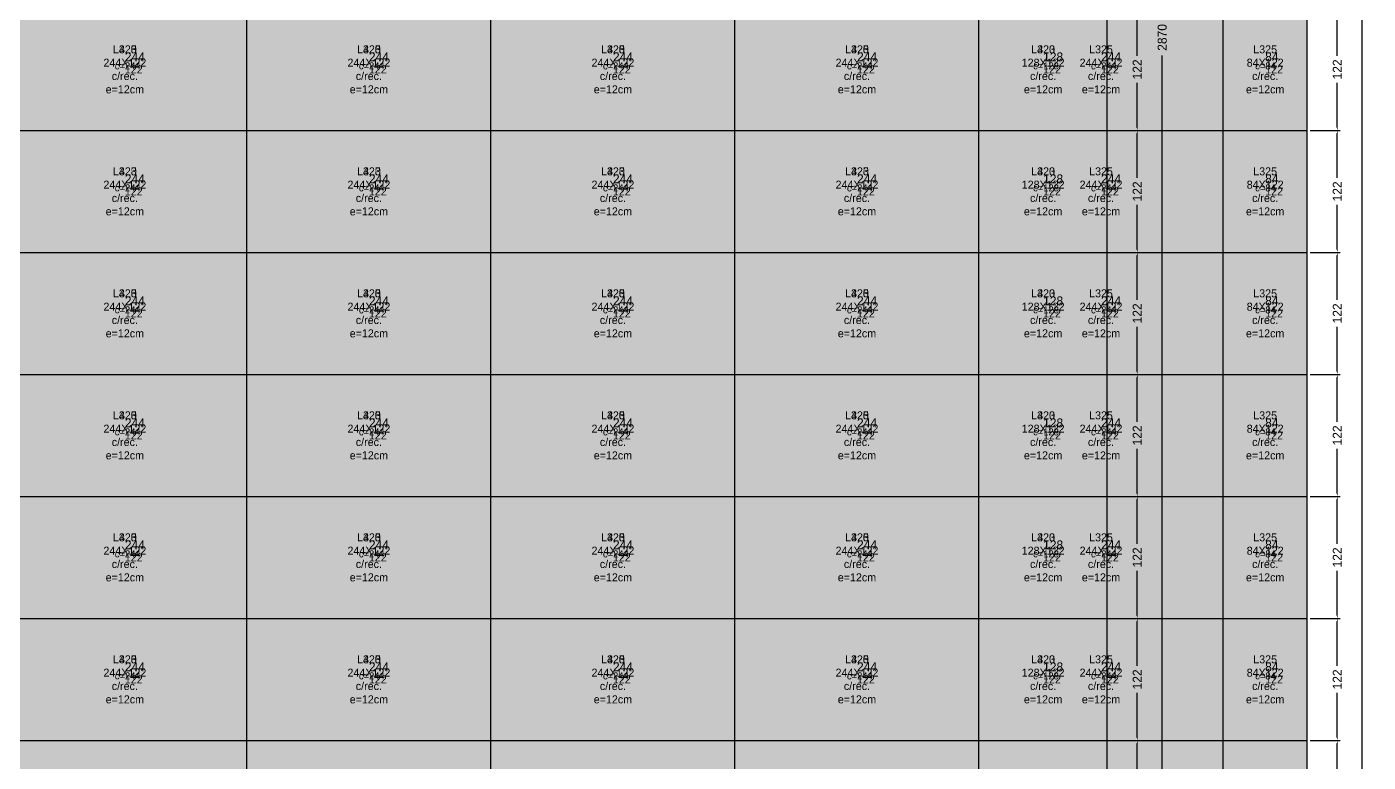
# Model space of a CAD drawing. Extents: x -13000 to 6245, y -61 to 2973.
# Drawn here: x 4904 to 6245, y 710 to 1446 of the extents above; entities that cross this region are included whole.
import ezdxf

# ---------------------------------------------------------------- set-up
doc = ezdxf.new("R2010")
doc.units = 0
for name, color, linetype in [('3', 3, 'Continuous'), ('4', 4, 'Continuous'), ('AUX00', 7, 'Continuous'), ('Hachura', 251, 'Continuous'), ('Painéis', 200, 'Continuous')]:
    doc.layers.add(name, color=color, linetype=linetype)
doc.dimstyles.new('COTA PAINEL-50', dxfattribs={"dimtxt": 9, "dimasz": 3, "dimexe": 3, "dimexo": 3, "dimgap": 3, "dimtad": 1, "dimdec": 1, "dimcen": 2.5, "dimclrd": 4, "dimclre": 4, "dimclrt": 240, "dimazin": 3, "dimtfac": 1, "dimtmove": 0, "dimatfit": 3})

# ---------------------------------------------------------------- blocks, each defined once
blk = doc.blocks.new('_CLOSEDFILLED')
at = {"color": 0, "linetype": 'BYBLOCK'}
blk.add_solid([(-1, 0.16), (0, 0), (-1, -0.16)], dxfattribs=at)
blk = doc.blocks.new('*D550')
at = {"color": 4}
for p, q in [((5987.2, 732), (6017.2, 732)), ((6014.2, 684.5), (6014.2, 729)), ((6014.2, 613), (6014.2, 657.5)), ((5987.2, 610), (6017.2, 610))]:
    blk.add_line(p, q, dxfattribs=at)
at = {"layer": 'Defpoints'}
for p in [(5984.2, 732), (5984.2, 610), (6014.2, 610)]:
    blk.add_point(p, dxfattribs=at)
at = {"layer": 'Painéis', "color": 4, "xscale": 3, "yscale": 3}
for p, rotation in [((6014.2, 732), 90), ((6014.2, 610), 270)]:
    blk.add_blockref('_CLOSEDFILLED', p, dxfattribs=dict(at, rotation=rotation))
at = {"layer": 'Painéis', "color": 240, "insert": (6014.2, 671), "char_height": 9, "attachment_point": 5, "rotation": 90}
blk.add_mtext('122', dxfattribs=at)
blk = doc.blocks.new('*D551')
at = {"color": 4}
for p, q in [((5987.2, 854), (6017.2, 854)), ((6014.2, 806.5), (6014.2, 851)), ((6014.2, 735), (6014.2, 779.5)), ((5987.2, 732), (6017.2, 732))]:
    blk.add_line(p, q, dxfattribs=at)
at = {"layer": 'Defpoints'}
for p in [(5984.2, 854), (5984.2, 732), (6014.2, 732)]:
    blk.add_point(p, dxfattribs=at)
at = {"layer": 'Painéis', "color": 4, "xscale": 3, "yscale": 3}
for p, rotation in [((6014.2, 854), 90), ((6014.2, 732), 270)]:
    blk.add_blockref('_CLOSEDFILLED', p, dxfattribs=dict(at, rotation=rotation))
at = {"layer": 'Painéis', "color": 240, "insert": (6014.2, 793), "char_height": 9, "attachment_point": 5, "rotation": 90}
blk.add_mtext('122', dxfattribs=at)
blk = doc.blocks.new('*D552')
at = {"color": 4}
for p, q in [((5987.2, 976), (6017.2, 976)), ((6014.2, 928.5), (6014.2, 973)), ((6014.2, 857), (6014.2, 901.5)), ((5987.2, 854), (6017.2, 854))]:
    blk.add_line(p, q, dxfattribs=at)
at = {"layer": 'Defpoints'}
for p in [(5984.2, 976), (5984.2, 854), (6014.2, 854)]:
    blk.add_point(p, dxfattribs=at)
at = {"layer": 'Painéis', "color": 4, "xscale": 3, "yscale": 3}
for p, rotation in [((6014.2, 976), 90), ((6014.2, 854), 270)]:
    blk.add_blockref('_CLOSEDFILLED', p, dxfattribs=dict(at, rotation=rotation))
at = {"layer": 'Painéis', "color": 240, "insert": (6014.2, 915), "char_height": 9, "attachment_point": 5, "rotation": 90}
blk.add_mtext('122', dxfattribs=at)
blk = doc.blocks.new('*D553')
at = {"color": 4}
for p, q in [((5987.2, 1098), (6017.2, 1098)), ((6014.2, 1050.5), (6014.2, 1095)), ((6014.2, 979), (6014.2, 1023.5)), ((5987.2, 976), (6017.2, 976))]:
    blk.add_line(p, q, dxfattribs=at)
at = {"layer": 'Defpoints'}
for p in [(5984.2, 1098), (5984.2, 976), (6014.2, 976)]:
    blk.add_point(p, dxfattribs=at)
at = {"layer": 'Painéis', "color": 4, "xscale": 3, "yscale": 3}
for p, rotation in [((6014.2, 1098), 90), ((6014.2, 976), 270)]:
    blk.add_blockref('_CLOSEDFILLED', p, dxfattribs=dict(at, rotation=rotation))
at = {"layer": 'Painéis', "color": 240, "insert": (6014.2, 1037), "char_height": 9, "attachment_point": 5, "rotation": 90}
blk.add_mtext('122', dxfattribs=at)
blk = doc.blocks.new('*D554')
at = {"color": 4}
for p, q in [((5987.2, 1220), (6017.2, 1220)), ((6014.2, 1172.5), (6014.2, 1217)), ((6014.2, 1101), (6014.2, 1145.5)), ((5987.2, 1098), (6017.2, 1098))]:
    blk.add_line(p, q, dxfattribs=at)
at = {"layer": 'Defpoints'}
for p in [(5984.2, 1220), (5984.2, 1098), (6014.2, 1098)]:
    blk.add_point(p, dxfattribs=at)
at = {"layer": 'Painéis', "color": 4, "xscale": 3, "yscale": 3}
for p, rotation in [((6014.2, 1220), 90), ((6014.2, 1098), 270)]:
    blk.add_blockref('_CLOSEDFILLED', p, dxfattribs=dict(at, rotation=rotation))
at = {"layer": 'Painéis', "color": 240, "insert": (6014.2, 1159), "char_height": 9, "attachment_point": 5, "rotation": 90}
blk.add_mtext('122', dxfattribs=at)
blk = doc.blocks.new('*D555')
at = {"color": 4}
for p, q in [((5987.2, 1342), (6017.2, 1342)), ((6014.2, 1294.5), (6014.2, 1339)), ((6014.2, 1223), (6014.2, 1267.5)), ((5987.2, 1220), (6017.2, 1220))]:
    blk.add_line(p, q, dxfattribs=at)
at = {"layer": 'Defpoints'}
for p in [(5984.2, 1342), (5984.2, 1220), (6014.2, 1220)]:
    blk.add_point(p, dxfattribs=at)
at = {"layer": 'Painéis', "color": 4, "xscale": 3, "yscale": 3}
for p, rotation in [((6014.2, 1342), 90), ((6014.2, 1220), 270)]:
    blk.add_blockref('_CLOSEDFILLED', p, dxfattribs=dict(at, rotation=rotation))
at = {"layer": 'Painéis', "color": 240, "insert": (6014.2, 1281), "char_height": 9, "attachment_point": 5, "rotation": 90}
blk.add_mtext('122', dxfattribs=at)
blk = doc.blocks.new('*D556')
at = {"color": 4}
for p, q in [((5987.2, 1464), (6017.2, 1464)), ((6014.2, 1416.5), (6014.2, 1461)), ((6014.2, 1345), (6014.2, 1389.5)), ((5987.2, 1342), (6017.2, 1342))]:
    blk.add_line(p, q, dxfattribs=at)
at = {"layer": 'Defpoints'}
for p in [(5984.2, 1464), (5984.2, 1342), (6014.2, 1342)]:
    blk.add_point(p, dxfattribs=at)
at = {"layer": 'Painéis', "color": 4, "xscale": 3, "yscale": 3}
for p, rotation in [((6014.2, 1464), 90), ((6014.2, 1342), 270)]:
    blk.add_blockref('_CLOSEDFILLED', p, dxfattribs=dict(at, rotation=rotation))
at = {"layer": 'Painéis', "color": 240, "insert": (6014.2, 1403), "char_height": 9, "attachment_point": 5, "rotation": 90}
blk.add_mtext('122', dxfattribs=at)
blk = doc.blocks.new('*D569')
at = {"color": 4}
for p, q in [((5987.2, 2870), (6042.2, 2870)), ((6039.2, 1453), (6039.2, 2867)), ((6039.2, 3), (6039.2, 1417)), ((5987.2, 0), (6042.2, 0))]:
    blk.add_line(p, q, dxfattribs=at)
at = {"layer": 'Defpoints'}
for p in [(5984.2, 2870), (5984.2, 0), (6039.2, 0)]:
    blk.add_point(p, dxfattribs=at)
at = {"layer": 'Painéis', "color": 4, "xscale": 3, "yscale": 3}
for p, rotation in [((6039.2, 2870), 90), ((6039.2, 0), 270)]:
    blk.add_blockref('_CLOSEDFILLED', p, dxfattribs=dict(at, rotation=rotation))
at = {"layer": 'Painéis', "color": 240, "insert": (6039.2, 1435), "char_height": 9, "attachment_point": 5, "rotation": 90}
blk.add_mtext('2870', dxfattribs=at)
blk = doc.blocks.new('*D607')
at = {"color": 4}
for p, q in [((6187.2, 732), (6217.2, 732)), ((6214.2, 684.5), (6214.2, 729)), ((6214.2, 613), (6214.2, 657.5)), ((6187.2, 610), (6217.2, 610))]:
    blk.add_line(p, q, dxfattribs=at)
at = {"layer": 'Defpoints'}
for p in [(6184.2, 732), (6184.2, 610), (6214.2, 610)]:
    blk.add_point(p, dxfattribs=at)
at = {"layer": 'Painéis', "color": 4, "xscale": 3, "yscale": 3}
for p, rotation in [((6214.2, 732), 90), ((6214.2, 610), 270)]:
    blk.add_blockref('_CLOSEDFILLED', p, dxfattribs=dict(at, rotation=rotation))
at = {"layer": 'Painéis', "color": 240, "insert": (6214.2, 671), "char_height": 9, "attachment_point": 5, "rotation": 90}
blk.add_mtext('122', dxfattribs=at)
blk = doc.blocks.new('*D608')
at = {"color": 4}
for p, q in [((6187.2, 854), (6217.2, 854)), ((6214.2, 806.5), (6214.2, 851)), ((6214.2, 735), (6214.2, 779.5)), ((6187.2, 732), (6217.2, 732))]:
    blk.add_line(p, q, dxfattribs=at)
at = {"layer": 'Defpoints'}
for p in [(6184.2, 854), (6184.2, 732), (6214.2, 732)]:
    blk.add_point(p, dxfattribs=at)
at = {"layer": 'Painéis', "color": 4, "xscale": 3, "yscale": 3}
for p, rotation in [((6214.2, 854), 90), ((6214.2, 732), 270)]:
    blk.add_blockref('_CLOSEDFILLED', p, dxfattribs=dict(at, rotation=rotation))
at = {"layer": 'Painéis', "color": 240, "insert": (6214.2, 793), "char_height": 9, "attachment_point": 5, "rotation": 90}
blk.add_mtext('122', dxfattribs=at)
blk = doc.blocks.new('*D609')
at = {"color": 4}
for p, q in [((6187.2, 976), (6217.2, 976)), ((6214.2, 928.5), (6214.2, 973)), ((6214.2, 857), (6214.2, 901.5)), ((6187.2, 854), (6217.2, 854))]:
    blk.add_line(p, q, dxfattribs=at)
at = {"layer": 'Defpoints'}
for p in [(6184.2, 976), (6184.2, 854), (6214.2, 854)]:
    blk.add_point(p, dxfattribs=at)
at = {"layer": 'Painéis', "color": 4, "xscale": 3, "yscale": 3}
for p, rotation in [((6214.2, 976), 90), ((6214.2, 854), 270)]:
    blk.add_blockref('_CLOSEDFILLED', p, dxfattribs=dict(at, rotation=rotation))
at = {"layer": 'Painéis', "color": 240, "insert": (6214.2, 915), "char_height": 9, "attachment_point": 5, "rotation": 90}
blk.add_mtext('122', dxfattribs=at)
blk = doc.blocks.new('*D610')
at = {"color": 4}
for p, q in [((6187.2, 1098), (6217.2, 1098)), ((6214.2, 1050.5), (6214.2, 1095)), ((6214.2, 979), (6214.2, 1023.5)), ((6187.2, 976), (6217.2, 976))]:
    blk.add_line(p, q, dxfattribs=at)
at = {"layer": 'Defpoints'}
for p in [(6184.2, 1098), (6184.2, 976), (6214.2, 976)]:
    blk.add_point(p, dxfattribs=at)
at = {"layer": 'Painéis', "color": 4, "xscale": 3, "yscale": 3}
for p, rotation in [((6214.2, 1098), 90), ((6214.2, 976), 270)]:
    blk.add_blockref('_CLOSEDFILLED', p, dxfattribs=dict(at, rotation=rotation))
at = {"layer": 'Painéis', "color": 240, "insert": (6214.2, 1037), "char_height": 9, "attachment_point": 5, "rotation": 90}
blk.add_mtext('122', dxfattribs=at)
blk = doc.blocks.new('*D611')
at = {"color": 4}
for p, q in [((6187.2, 1220), (6217.2, 1220)), ((6214.2, 1172.5), (6214.2, 1217)), ((6214.2, 1101), (6214.2, 1145.5)), ((6187.2, 1098), (6217.2, 1098))]:
    blk.add_line(p, q, dxfattribs=at)
at = {"layer": 'Defpoints'}
for p in [(6184.2, 1220), (6184.2, 1098), (6214.2, 1098)]:
    blk.add_point(p, dxfattribs=at)
at = {"layer": 'Painéis', "color": 4, "xscale": 3, "yscale": 3}
for p, rotation in [((6214.2, 1220), 90), ((6214.2, 1098), 270)]:
    blk.add_blockref('_CLOSEDFILLED', p, dxfattribs=dict(at, rotation=rotation))
at = {"layer": 'Painéis', "color": 240, "insert": (6214.2, 1159), "char_height": 9, "attachment_point": 5, "rotation": 90}
blk.add_mtext('122', dxfattribs=at)
blk = doc.blocks.new('*D612')
at = {"color": 4}
for p, q in [((6187.2, 1342), (6217.2, 1342)), ((6214.2, 1294.5), (6214.2, 1339)), ((6214.2, 1223), (6214.2, 1267.5)), ((6187.2, 1220), (6217.2, 1220))]:
    blk.add_line(p, q, dxfattribs=at)
at = {"layer": 'Defpoints'}
for p in [(6184.2, 1342), (6184.2, 1220), (6214.2, 1220)]:
    blk.add_point(p, dxfattribs=at)
at = {"layer": 'Painéis', "color": 4, "xscale": 3, "yscale": 3}
for p, rotation in [((6214.2, 1342), 90), ((6214.2, 1220), 270)]:
    blk.add_blockref('_CLOSEDFILLED', p, dxfattribs=dict(at, rotation=rotation))
at = {"layer": 'Painéis', "color": 240, "insert": (6214.2, 1281), "char_height": 9, "attachment_point": 5, "rotation": 90}
blk.add_mtext('122', dxfattribs=at)
blk = doc.blocks.new('*D613')
at = {"color": 4}
for p, q in [((6187.2, 1464), (6217.2, 1464)), ((6214.2, 1416.5), (6214.2, 1461)), ((6214.2, 1345), (6214.2, 1389.5)), ((6187.2, 1342), (6217.2, 1342))]:
    blk.add_line(p, q, dxfattribs=at)
at = {"layer": 'Defpoints'}
for p in [(6184.2, 1464), (6184.2, 1342), (6214.2, 1342)]:
    blk.add_point(p, dxfattribs=at)
at = {"layer": 'Painéis', "color": 4, "xscale": 3, "yscale": 3}
for p, rotation in [((6214.2, 1464), 90), ((6214.2, 1342), 270)]:
    blk.add_blockref('_CLOSEDFILLED', p, dxfattribs=dict(at, rotation=rotation))
at = {"layer": 'Painéis', "color": 240, "insert": (6214.2, 1403), "char_height": 9, "attachment_point": 5, "rotation": 90}
blk.add_mtext('122', dxfattribs=at)
blk = doc.blocks.new('*D627')
at = {"color": 4}
for p, q in [((6187.2, 2970), (6242.2, 2970)), ((6239.2, 1503), (6239.2, 2967)), ((6239.2, 3), (6239.2, 1467)), ((6187.2, 0), (6242.2, 0))]:
    blk.add_line(p, q, dxfattribs=at)
at = {"layer": 'Defpoints'}
for p in [(6184.2, 2970), (6184.2, 0), (6239.2, 0)]:
    blk.add_point(p, dxfattribs=at)
at = {"layer": 'Painéis', "color": 4, "xscale": 3, "yscale": 3}
for p, rotation in [((6239.2, 2970), 90), ((6239.2, 0), 270)]:
    blk.add_blockref('_CLOSEDFILLED', p, dxfattribs=dict(at, rotation=rotation))
at = {"layer": 'Painéis', "color": 240, "insert": (6239.2, 1485), "char_height": 9, "attachment_point": 5, "rotation": 90}
blk.add_mtext('2970', dxfattribs=at)
blk = doc.blocks.new('*D824')
at = {"color": 4}
for p, q in [((5987.2, 732), (6017.2, 732)), ((6014.2, 684.5), (6014.2, 729)), ((6014.2, 613), (6014.2, 657.5)), ((5987.2, 610), (6017.2, 610))]:
    blk.add_line(p, q, dxfattribs=at)
at = {"layer": 'Defpoints'}
for p in [(5984.2, 732), (5984.2, 610), (6014.2, 610)]:
    blk.add_point(p, dxfattribs=at)
at = {"layer": 'Painéis', "color": 4, "xscale": 3, "yscale": 3}
for p, rotation in [((6014.2, 732), 90), ((6014.2, 610), 270)]:
    blk.add_blockref('_CLOSEDFILLED', p, dxfattribs=dict(at, rotation=rotation))
at = {"layer": 'Painéis', "color": 240, "insert": (6014.2, 671), "char_height": 9, "attachment_point": 5, "rotation": 90}
blk.add_mtext('122', dxfattribs=at)
blk = doc.blocks.new('*D825')
at = {"color": 4}
for p, q in [((5987.2, 854), (6017.2, 854)), ((6014.2, 806.5), (6014.2, 851)), ((6014.2, 735), (6014.2, 779.5)), ((5987.2, 732), (6017.2, 732))]:
    blk.add_line(p, q, dxfattribs=at)
at = {"layer": 'Defpoints'}
for p in [(5984.2, 854), (5984.2, 732), (6014.2, 732)]:
    blk.add_point(p, dxfattribs=at)
at = {"layer": 'Painéis', "color": 4, "xscale": 3, "yscale": 3}
for p, rotation in [((6014.2, 854), 90), ((6014.2, 732), 270)]:
    blk.add_blockref('_CLOSEDFILLED', p, dxfattribs=dict(at, rotation=rotation))
at = {"layer": 'Painéis', "color": 240, "insert": (6014.2, 793), "char_height": 9, "attachment_point": 5, "rotation": 90}
blk.add_mtext('122', dxfattribs=at)
blk = doc.blocks.new('*D826')
at = {"color": 4}
for p, q in [((5987.2, 976), (6017.2, 976)), ((6014.2, 928.5), (6014.2, 973)), ((6014.2, 857), (6014.2, 901.5)), ((5987.2, 854), (6017.2, 854))]:
    blk.add_line(p, q, dxfattribs=at)
at = {"layer": 'Defpoints'}
for p in [(5984.2, 976), (5984.2, 854), (6014.2, 854)]:
    blk.add_point(p, dxfattribs=at)
at = {"layer": 'Painéis', "color": 4, "xscale": 3, "yscale": 3}
for p, rotation in [((6014.2, 976), 90), ((6014.2, 854), 270)]:
    blk.add_blockref('_CLOSEDFILLED', p, dxfattribs=dict(at, rotation=rotation))
at = {"layer": 'Painéis', "color": 240, "insert": (6014.2, 915), "char_height": 9, "attachment_point": 5, "rotation": 90}
blk.add_mtext('122', dxfattribs=at)
blk = doc.blocks.new('*D827')
at = {"color": 4}
for p, q in [((5987.2, 1098), (6017.2, 1098)), ((6014.2, 1050.5), (6014.2, 1095)), ((6014.2, 979), (6014.2, 1023.5)), ((5987.2, 976), (6017.2, 976))]:
    blk.add_line(p, q, dxfattribs=at)
at = {"layer": 'Defpoints'}
for p in [(5984.2, 1098), (5984.2, 976), (6014.2, 976)]:
    blk.add_point(p, dxfattribs=at)
at = {"layer": 'Painéis', "color": 4, "xscale": 3, "yscale": 3}
for p, rotation in [((6014.2, 1098), 90), ((6014.2, 976), 270)]:
    blk.add_blockref('_CLOSEDFILLED', p, dxfattribs=dict(at, rotation=rotation))
at = {"layer": 'Painéis', "color": 240, "insert": (6014.2, 1037), "char_height": 9, "attachment_point": 5, "rotation": 90}
blk.add_mtext('122', dxfattribs=at)
blk = doc.blocks.new('*D828')
at = {"color": 4}
for p, q in [((5987.2, 1220), (6017.2, 1220)), ((6014.2, 1172.5), (6014.2, 1217)), ((6014.2, 1101), (6014.2, 1145.5)), ((5987.2, 1098), (6017.2, 1098))]:
    blk.add_line(p, q, dxfattribs=at)
at = {"layer": 'Defpoints'}
for p in [(5984.2, 1220), (5984.2, 1098), (6014.2, 1098)]:
    blk.add_point(p, dxfattribs=at)
at = {"layer": 'Painéis', "color": 4, "xscale": 3, "yscale": 3}
for p, rotation in [((6014.2, 1220), 90), ((6014.2, 1098), 270)]:
    blk.add_blockref('_CLOSEDFILLED', p, dxfattribs=dict(at, rotation=rotation))
at = {"layer": 'Painéis', "color": 240, "insert": (6014.2, 1159), "char_height": 9, "attachment_point": 5, "rotation": 90}
blk.add_mtext('122', dxfattribs=at)
blk = doc.blocks.new('*D829')
at = {"color": 4}
for p, q in [((5987.2, 1342), (6017.2, 1342)), ((6014.2, 1294.5), (6014.2, 1339)), ((6014.2, 1223), (6014.2, 1267.5)), ((5987.2, 1220), (6017.2, 1220))]:
    blk.add_line(p, q, dxfattribs=at)
at = {"layer": 'Defpoints'}
for p in [(5984.2, 1342), (5984.2, 1220), (6014.2, 1220)]:
    blk.add_point(p, dxfattribs=at)
at = {"layer": 'Painéis', "color": 4, "xscale": 3, "yscale": 3}
for p, rotation in [((6014.2, 1342), 90), ((6014.2, 1220), 270)]:
    blk.add_blockref('_CLOSEDFILLED', p, dxfattribs=dict(at, rotation=rotation))
at = {"layer": 'Painéis', "color": 240, "insert": (6014.2, 1281), "char_height": 9, "attachment_point": 5, "rotation": 90}
blk.add_mtext('122', dxfattribs=at)
blk = doc.blocks.new('*D830')
at = {"color": 4}
for p, q in [((5987.2, 1464), (6017.2, 1464)), ((6014.2, 1416.5), (6014.2, 1461)), ((6014.2, 1345), (6014.2, 1389.5)), ((5987.2, 1342), (6017.2, 1342))]:
    blk.add_line(p, q, dxfattribs=at)
at = {"layer": 'Defpoints'}
for p in [(5984.2, 1464), (5984.2, 1342), (6014.2, 1342)]:
    blk.add_point(p, dxfattribs=at)
at = {"layer": 'Painéis', "color": 4, "xscale": 3, "yscale": 3}
for p, rotation in [((6014.2, 1464), 90), ((6014.2, 1342), 270)]:
    blk.add_blockref('_CLOSEDFILLED', p, dxfattribs=dict(at, rotation=rotation))
at = {"layer": 'Painéis', "color": 240, "insert": (6014.2, 1403), "char_height": 9, "attachment_point": 5, "rotation": 90}
blk.add_mtext('122', dxfattribs=at)
blk = doc.blocks.new('*D843')
at = {"color": 4}
for p, q in [((5987.2, 2870), (6042.2, 2870)), ((6039.2, 1453), (6039.2, 2867)), ((6039.2, 3), (6039.2, 1417)), ((5987.2, 0), (6042.2, 0))]:
    blk.add_line(p, q, dxfattribs=at)
at = {"layer": 'Defpoints'}
for p in [(5984.2, 2870), (5984.2, 0), (6039.2, 0)]:
    blk.add_point(p, dxfattribs=at)
at = {"layer": 'Painéis', "color": 4, "xscale": 3, "yscale": 3}
for p, rotation in [((6039.2, 2870), 90), ((6039.2, 0), 270)]:
    blk.add_blockref('_CLOSEDFILLED', p, dxfattribs=dict(at, rotation=rotation))
at = {"layer": 'Painéis', "color": 240, "insert": (6039.2, 1435), "char_height": 9, "attachment_point": 5, "rotation": 90}
blk.add_mtext('2870', dxfattribs=at)

msp = doc.modelspace()

# ---------------------------------------------------------------- hatches: boundary and pattern name
at = {"layer": 'Hachura'}
h = msp.add_hatch(color=7, dxfattribs=at)
h.dxf.hatch_style = 1
h.paths.add_polyline_path([(0, 0), (6184.2, 0), (6184.2, 2970), (0, 2970)])
h = msp.add_hatch(color=7, dxfattribs=at)
h.dxf.hatch_style = 1
h.paths.add_polyline_path([(0, 0), (5984.2, 0), (5984.2, 2870), (0, 2870)])
h = msp.add_hatch(color=7, dxfattribs=at)
h.dxf.hatch_style = 1
h.paths.add_polyline_path([(0, 0), (5984.2, 0), (5984.2, 2870), (0, 2870)])

# ---------------------------------------------------------------- linework, layer by layer
at = {"layer": '3'}
for p, q in [((6184.2, 0), (6184.2, 2970)), ((5984.2, 0), (5984.2, 2870)), ((5984.2, 0), (5984.2, 2870))]:
    msp.add_line(p, q, dxfattribs=at)
at = {"layer": '3', "lineweight": 25}
for points in [[(0, 0), (6184.2, 0), (6184.2, 2970), (0, 2970)], [(0, 0), (5984.2, 0), (5984.2, 2870), (0, 2870)], [(0, 0), (5984.2, 0), (5984.2, 2870), (0, 2870)]]:
    msp.add_lwpolyline(points, close=True, dxfattribs=at)
at = {"layer": '3'}
for points in [[(5124, 0), (5124, 2970)], [(5368, 0), (5368, 2970)], [(5612, 0), (5612, 2970)], [(5856, 0), (5856, 2970)], [(6100, 0), (6100, 2970)], [(6184.2, 0), (6184.2, 2970)], [(5124, 0), (5124, 2870)], [(5124, 0), (5124, 2870)], [(5368, 0), (5368, 2870)], [(5368, 0), (5368, 2870)], [(5612, 0), (5612, 2870)], [(5612, 0), (5612, 2870)], [(5856, 0), (5856, 2870)], [(5856, 0), (5856, 2870)], [(5984.2, 0), (5984.2, 2870)], [(5984.2, 0), (5984.2, 2870)], [(0, 1342), (5984.2, 1342)], [(0, 1342), (6184.2, 1342)], [(0, 1342), (5984.2, 1342)], [(0, 1220), (5984.2, 1220)], [(0, 1220), (6184.2, 1220)], [(0, 1220), (5984.2, 1220)], [(0, 1098), (5984.2, 1098)], [(0, 1098), (6184.2, 1098)], [(0, 1098), (5984.2, 1098)], [(0, 976), (5984.2, 976)], [(0, 976), (6184.2, 976)], [(0, 976), (5984.2, 976)], [(0, 854), (5984.2, 854)], [(0, 854), (6184.2, 854)], [(0, 854), (5984.2, 854)], [(0, 732), (5984.2, 732)], [(0, 732), (6184.2, 732)], [(0, 732), (5984.2, 732)]]:
    msp.add_lwpolyline(points, dxfattribs=at)
at = {"layer": 'Painéis', "lineweight": 18}
for p, q in [((5124, 0), (5124, 2970)), ((5368, 0), (5368, 2970)), ((5612, 0), (5612, 2970)), ((5856, 0), (5856, 2970)), ((6100, 0), (6100, 2970)), ((6184.2, 0), (6184.2, 2970)), ((5124, 0), (5124, 2870)), ((5124, 0), (5124, 2870)), ((5368, 0), (5368, 2870)), ((5368, 0), (5368, 2870)), ((5612, 0), (5612, 2870)), ((5612, 0), (5612, 2870)), ((5856, 0), (5856, 2870)), ((5856, 0), (5856, 2870)), ((5984.2, 0), (5984.2, 2870)), ((5984.2, 0), (5984.2, 2870)), ((0, 1342), (5984.2, 1342)), ((0, 1342), (6184.2, 1342)), ((0, 1342), (5984.2, 1342)), ((0, 1220), (5984.2, 1220)), ((0, 1220), (6184.2, 1220)), ((0, 1220), (5984.2, 1220)), ((0, 1098), (5984.2, 1098)), ((0, 1098), (6184.2, 1098)), ((0, 1098), (5984.2, 1098)), ((0, 976), (5984.2, 976)), ((0, 976), (6184.2, 976)), ((0, 976), (5984.2, 976)), ((0, 854), (5984.2, 854)), ((0, 854), (6184.2, 854)), ((0, 854), (5984.2, 854)), ((0, 732), (5984.2, 732)), ((0, 732), (6184.2, 732)), ((0, 732), (5984.2, 732))]:
    msp.add_line(p, q, dxfattribs=at)

# ---------------------------------------------------------------- texts
at = {"layer": '3'}
for s, p in [('c=244', (4992, 1403)), ('c=244', (4992, 1403)), ('c=244', (4992, 1403)), ('c=244', (5236, 1403)), ('c=244', (5236, 1403)), ('c=244', (5236, 1403)), ('c=244', (5480, 1403)), ('c=244', (5480, 1403)), ('c=244', (5480, 1403)), ('c=244', (5724, 1403)), ('c=244', (5724, 1403)), ('c=244', (5724, 1403)), ('c=128', (5910.1, 1403)), ('c=128', (5910.1, 1403)), ('c=244', (5968, 1403)), ('c=84', (6132.1, 1403)), ('c=244', (4992, 1281)), ('c=244', (4992, 1281)), ('c=244', (4992, 1281)), ('c=244', (5236, 1281)), ('c=244', (5236, 1281)), ('c=244', (5236, 1281)), ('c=244', (5480, 1281)), ('c=244', (5480, 1281)), ('c=244', (5480, 1281)), ('c=244', (5724, 1281)), ('c=244', (5724, 1281)), ('c=244', (5724, 1281)), ('c=128', (5910.1, 1281)), ('c=128', (5910.1, 1281)), ('c=244', (5968, 1281)), ('c=84', (6132.1, 1281)), ('c=244', (4992, 1159)), ('c=244', (4992, 1159)), ('c=244', (4992, 1159)), ('c=244', (5236, 1159)), ('c=244', (5236, 1159)), ('c=244', (5236, 1159)), ('c=244', (5480, 1159)), ('c=244', (5480, 1159)), ('c=244', (5480, 1159)), ('c=244', (5724, 1159)), ('c=244', (5724, 1159)), ('c=244', (5724, 1159)), ('c=128', (5910.1, 1159)), ('c=128', (5910.1, 1159)), ('c=244', (5968, 1159)), ('c=84', (6132.1, 1159)), ('c=244', (4992, 1037)), ('c=244', (4992, 1037)), ('c=244', (4992, 1037)), ('c=244', (5236, 1037)), ('c=244', (5236, 1037)), ('c=244', (5236, 1037)), ('c=244', (5480, 1037)), ('c=244', (5480, 1037)), ('c=244', (5480, 1037)), ('c=244', (5724, 1037)), ('c=244', (5724, 1037)), ('c=244', (5724, 1037)), ('c=128', (5910.1, 1037)), ('c=128', (5910.1, 1037)), ('c=244', (5968, 1037)), ('c=84', (6132.1, 1037)), ('c=244', (4992, 915)), ('c=244', (4992, 915)), ('c=244', (4992, 915)), ('c=244', (5236, 915)), ('c=244', (5236, 915)), ('c=244', (5236, 915)), ('c=244', (5480, 915)), ('c=244', (5480, 915)), ('c=244', (5480, 915)), ('c=244', (5724, 915)), ('c=244', (5724, 915)), ('c=244', (5724, 915)), ('c=128', (5910.1, 915)), ('c=128', (5910.1, 915)), ('c=244', (5968, 915)), ('c=84', (6132.1, 915)), ('c=244', (4992, 793)), ('c=244', (4992, 793)), ('c=244', (4992, 793)), ('c=244', (5236, 793)), ('c=244', (5236, 793)), ('c=244', (5236, 793)), ('c=244', (5480, 793)), ('c=244', (5480, 793)), ('c=244', (5480, 793)), ('c=244', (5724, 793)), ('c=244', (5724, 793)), ('c=244', (5724, 793)), ('c=128', (5910.1, 793)), ('c=128', (5910.1, 793)), ('c=244', (5968, 793)), ('c=84', (6132.1, 793))]:
    msp.add_text(s, height=7, dxfattribs=at).set_placement(p)
at = {"layer": '4'}
for s, height, p in [('244', 9, (5002, 1411)), ('244', 9, (5002, 1411)), ('244', 9, (5002, 1411)), ('244', 9, (5246, 1411)), ('244', 9, (5246, 1411)), ('244', 9, (5246, 1411)), ('244', 9, (5490, 1411)), ('244', 9, (5490, 1411)), ('244', 9, (5490, 1411)), ('244', 9, (5734, 1411)), ('244', 9, (5734, 1411)), ('244', 9, (5734, 1411)), ('128', 9, (5920.1, 1411)), ('128', 9, (5920.1, 1411)), ('244', 9, (5978, 1411)), ('84', 9, (6142.1, 1411)), ('122', 8, (5002, 1399)), ('122', 8, (5002, 1399)), ('122', 8, (5002, 1399)), ('122', 8, (5246, 1399)), ('122', 8, (5246, 1399)), ('122', 8, (5246, 1399)), ('122', 8, (5490, 1399)), ('122', 8, (5490, 1399)), ('122', 8, (5490, 1399)), ('122', 8, (5734, 1399)), ('122', 8, (5734, 1399)), ('122', 8, (5734, 1399)), ('122', 8, (5920.1, 1399)), ('122', 8, (5920.1, 1399)), ('122', 8, (5978, 1399)), ('122', 8, (6142.1, 1399)), ('244', 9, (5002, 1289)), ('244', 9, (5002, 1289)), ('244', 9, (5002, 1289)), ('244', 9, (5246, 1289)), ('244', 9, (5246, 1289)), ('244', 9, (5246, 1289)), ('244', 9, (5490, 1289)), ('244', 9, (5490, 1289)), ('244', 9, (5490, 1289)), ('244', 9, (5734, 1289)), ('244', 9, (5734, 1289)), ('244', 9, (5734, 1289)), ('128', 9, (5920.1, 1289)), ('128', 9, (5920.1, 1289)), ('244', 9, (5978, 1289)), ('84', 9, (6142.1, 1289)), ('122', 8, (5002, 1277)), ('122', 8, (5002, 1277)), ('122', 8, (5002, 1277)), ('122', 8, (5246, 1277)), ('122', 8, (5246, 1277)), ('122', 8, (5246, 1277)), ('122', 8, (5490, 1277)), ('122', 8, (5490, 1277)), ('122', 8, (5490, 1277)), ('122', 8, (5734, 1277)), ('122', 8, (5734, 1277)), ('122', 8, (5734, 1277)), ('122', 8, (5920.1, 1277)), ('122', 8, (5920.1, 1277)), ('122', 8, (5978, 1277)), ('122', 8, (6142.1, 1277)), ('244', 9, (5002, 1167)), ('244', 9, (5002, 1167)), ('244', 9, (5002, 1167)), ('244', 9, (5246, 1167)), ('244', 9, (5246, 1167)), ('244', 9, (5246, 1167)), ('244', 9, (5490, 1167)), ('244', 9, (5490, 1167)), ('244', 9, (5490, 1167)), ('244', 9, (5734, 1167)), ('244', 9, (5734, 1167)), ('244', 9, (5734, 1167)), ('128', 9, (5920.1, 1167)), ('128', 9, (5920.1, 1167)), ('244', 9, (5978, 1167)), ('84', 9, (6142.1, 1167)), ('122', 8, (5002, 1155)), ('122', 8, (5002, 1155)), ('122', 8, (5002, 1155)), ('122', 8, (5246, 1155)), ('122', 8, (5246, 1155)), ('122', 8, (5246, 1155)), ('122', 8, (5490, 1155)), ('122', 8, (5490, 1155)), ('122', 8, (5490, 1155)), ('122', 8, (5734, 1155)), ('122', 8, (5734, 1155)), ('122', 8, (5734, 1155)), ('122', 8, (5920.1, 1155)), ('122', 8, (5920.1, 1155)), ('122', 8, (5978, 1155)), ('122', 8, (6142.1, 1155)), ('244', 9, (5002, 1045)), ('244', 9, (5002, 1045)), ('244', 9, (5002, 1045)), ('244', 9, (5246, 1045)), ('244', 9, (5246, 1045)), ('244', 9, (5246, 1045)), ('244', 9, (5490, 1045)), ('244', 9, (5490, 1045)), ('244', 9, (5490, 1045)), ('244', 9, (5734, 1045)), ('244', 9, (5734, 1045)), ('244', 9, (5734, 1045)), ('128', 9, (5920.1, 1045)), ('128', 9, (5920.1, 1045)), ('244', 9, (5978, 1045)), ('84', 9, (6142.1, 1045)), ('122', 8, (5002, 1033)), ('122', 8, (5002, 1033)), ('122', 8, (5002, 1033)), ('122', 8, (5246, 1033)), ('122', 8, (5246, 1033)), ('122', 8, (5246, 1033)), ('122', 8, (5490, 1033)), ('122', 8, (5490, 1033)), ('122', 8, (5490, 1033)), ('122', 8, (5734, 1033)), ('122', 8, (5734, 1033)), ('122', 8, (5734, 1033)), ('122', 8, (5920.1, 1033)), ('122', 8, (5920.1, 1033)), ('122', 8, (5978, 1033)), ('122', 8, (6142.1, 1033)), ('244', 9, (5002, 923)), ('244', 9, (5002, 923)), ('244', 9, (5002, 923)), ('244', 9, (5246, 923)), ('244', 9, (5246, 923)), ('244', 9, (5246, 923)), ('244', 9, (5490, 923)), ('244', 9, (5490, 923)), ('244', 9, (5490, 923)), ('244', 9, (5734, 923)), ('244', 9, (5734, 923)), ('244', 9, (5734, 923)), ('128', 9, (5920.1, 923)), ('128', 9, (5920.1, 923)), ('244', 9, (5978, 923)), ('84', 9, (6142.1, 923)), ('122', 8, (5002, 911)), ('122', 8, (5002, 911)), ('122', 8, (5002, 911)), ('122', 8, (5246, 911)), ('122', 8, (5246, 911)), ('122', 8, (5246, 911)), ('122', 8, (5490, 911)), ('122', 8, (5490, 911)), ('122', 8, (5490, 911)), ('122', 8, (5734, 911)), ('122', 8, (5734, 911)), ('122', 8, (5734, 911)), ('122', 8, (5920.1, 911)), ('122', 8, (5920.1, 911)), ('122', 8, (5978, 911)), ('122', 8, (6142.1, 911)), ('244', 9, (5002, 801)), ('244', 9, (5002, 801)), ('244', 9, (5002, 801)), ('244', 9, (5246, 801)), ('244', 9, (5246, 801)), ('244', 9, (5246, 801)), ('244', 9, (5490, 801)), ('244', 9, (5490, 801)), ('244', 9, (5490, 801)), ('244', 9, (5734, 801)), ('244', 9, (5734, 801)), ('244', 9, (5734, 801)), ('128', 9, (5920.1, 801)), ('128', 9, (5920.1, 801)), ('244', 9, (5978, 801)), ('84', 9, (6142.1, 801)), ('122', 8, (5002, 789)), ('122', 8, (5002, 789)), ('122', 8, (5002, 789)), ('122', 8, (5246, 789)), ('122', 8, (5246, 789)), ('122', 8, (5246, 789)), ('122', 8, (5490, 789)), ('122', 8, (5490, 789)), ('122', 8, (5490, 789)), ('122', 8, (5734, 789)), ('122', 8, (5734, 789)), ('122', 8, (5734, 789)), ('122', 8, (5920.1, 789)), ('122', 8, (5920.1, 789)), ('122', 8, (5978, 789)), ('122', 8, (6142.1, 789))]:
    msp.add_text(s, height=height, dxfattribs=at).set_placement(p)
at = {"layer": 'AUX00', "char_height": 8, "attachment_point": 5}
for s, insert in [('\\pxqc;L323^J244X122^Jc/rec.^Je=12cm', (5002, 1403)), ('\\pxqc;L325^J244X122^Jc/rec.^Je=12cm', (5002, 1403)), ('\\pxqc;L420^J244X122^Jc/rec.^Je=12cm', (5002, 1403)), ('\\pxqc;L323^J244X122^Jc/rec.^Je=12cm', (5246, 1403)), ('\\pxqc;L325^J244X122^Jc/rec.^Je=12cm', (5246, 1403)), ('\\pxqc;L420^J244X122^Jc/rec.^Je=12cm', (5246, 1403)), ('\\pxqc;L323^J244X122^Jc/rec.^Je=12cm', (5490, 1403)), ('\\pxqc;L325^J244X122^Jc/rec.^Je=12cm', (5490, 1403)), ('\\pxqc;L420^J244X122^Jc/rec.^Je=12cm', (5490, 1403)), ('\\pxqc;L323^J244X122^Jc/rec.^Je=12cm', (5734, 1403)), ('\\pxqc;L325^J244X122^Jc/rec.^Je=12cm', (5734, 1403)), ('\\pxqc;L420^J244X122^Jc/rec.^Je=12cm', (5734, 1403)), ('\\pxqc;L323^J128X122^Jc/rec.^Je=12cm', (5920.1, 1403)), ('\\pxqc;L420^J128X122^Jc/rec.^Je=12cm', (5920.1, 1403)), ('\\pxqc;L325^J244X122^Jc/rec.^Je=12cm', (5978, 1403)), ('\\pxqc;L325^J84X122^Jc/rec.^Je=12cm', (6142.1, 1403)), ('\\pxqc;L323^J244X122^Jc/rec.^Je=12cm', (5002, 1281)), ('\\pxqc;L325^J244X122^Jc/rec.^Je=12cm', (5002, 1281)), ('\\pxqc;L420^J244X122^Jc/rec.^Je=12cm', (5002, 1281)), ('\\pxqc;L323^J244X122^Jc/rec.^Je=12cm', (5246, 1281)), ('\\pxqc;L325^J244X122^Jc/rec.^Je=12cm', (5246, 1281)), ('\\pxqc;L420^J244X122^Jc/rec.^Je=12cm', (5246, 1281)), ('\\pxqc;L323^J244X122^Jc/rec.^Je=12cm', (5490, 1281)), ('\\pxqc;L325^J244X122^Jc/rec.^Je=12cm', (5490, 1281)), ('\\pxqc;L420^J244X122^Jc/rec.^Je=12cm', (5490, 1281)), ('\\pxqc;L323^J244X122^Jc/rec.^Je=12cm', (5734, 1281)), ('\\pxqc;L325^J244X122^Jc/rec.^Je=12cm', (5734, 1281)), ('\\pxqc;L420^J244X122^Jc/rec.^Je=12cm', (5734, 1281)), ('\\pxqc;L323^J128X122^Jc/rec.^Je=12cm', (5920.1, 1281)), ('\\pxqc;L420^J128X122^Jc/rec.^Je=12cm', (5920.1, 1281)), ('\\pxqc;L325^J244X122^Jc/rec.^Je=12cm', (5978, 1281)), ('\\pxqc;L325^J84X122^Jc/rec.^Je=12cm', (6142.1, 1281)), ('\\pxqc;L323^J244X122^Jc/rec.^Je=12cm', (5002, 1159)), ('\\pxqc;L325^J244X122^Jc/rec.^Je=12cm', (5002, 1159)), ('\\pxqc;L420^J244X122^Jc/rec.^Je=12cm', (5002, 1159)), ('\\pxqc;L323^J244X122^Jc/rec.^Je=12cm', (5246, 1159)), ('\\pxqc;L325^J244X122^Jc/rec.^Je=12cm', (5246, 1159)), ('\\pxqc;L420^J244X122^Jc/rec.^Je=12cm', (5246, 1159)), ('\\pxqc;L323^J244X122^Jc/rec.^Je=12cm', (5490, 1159)), ('\\pxqc;L325^J244X122^Jc/rec.^Je=12cm', (5490, 1159)), ('\\pxqc;L420^J244X122^Jc/rec.^Je=12cm', (5490, 1159)), ('\\pxqc;L323^J244X122^Jc/rec.^Je=12cm', (5734, 1159)), ('\\pxqc;L325^J244X122^Jc/rec.^Je=12cm', (5734, 1159)), ('\\pxqc;L420^J244X122^Jc/rec.^Je=12cm', (5734, 1159)), ('\\pxqc;L323^J128X122^Jc/rec.^Je=12cm', (5920.1, 1159)), ('\\pxqc;L420^J128X122^Jc/rec.^Je=12cm', (5920.1, 1159)), ('\\pxqc;L325^J244X122^Jc/rec.^Je=12cm', (5978, 1159)), ('\\pxqc;L325^J84X122^Jc/rec.^Je=12cm', (6142.1, 1159)), ('\\pxqc;L323^J244X122^Jc/rec.^Je=12cm', (5002, 1037)), ('\\pxqc;L325^J244X122^Jc/rec.^Je=12cm', (5002, 1037)), ('\\pxqc;L420^J244X122^Jc/rec.^Je=12cm', (5002, 1037)), ('\\pxqc;L323^J244X122^Jc/rec.^Je=12cm', (5246, 1037)), ('\\pxqc;L325^J244X122^Jc/rec.^Je=12cm', (5246, 1037)), ('\\pxqc;L420^J244X122^Jc/rec.^Je=12cm', (5246, 1037)), ('\\pxqc;L323^J244X122^Jc/rec.^Je=12cm', (5490, 1037)), ('\\pxqc;L325^J244X122^Jc/rec.^Je=12cm', (5490, 1037)), ('\\pxqc;L420^J244X122^Jc/rec.^Je=12cm', (5490, 1037)), ('\\pxqc;L323^J244X122^Jc/rec.^Je=12cm', (5734, 1037)), ('\\pxqc;L325^J244X122^Jc/rec.^Je=12cm', (5734, 1037)), ('\\pxqc;L420^J244X122^Jc/rec.^Je=12cm', (5734, 1037)), ('\\pxqc;L323^J128X122^Jc/rec.^Je=12cm', (5920.1, 1037)), ('\\pxqc;L420^J128X122^Jc/rec.^Je=12cm', (5920.1, 1037)), ('\\pxqc;L325^J244X122^Jc/rec.^Je=12cm', (5978, 1037)), ('\\pxqc;L325^J84X122^Jc/rec.^Je=12cm', (6142.1, 1037)), ('\\pxqc;L323^J244X122^Jc/rec.^Je=12cm', (5002, 915)), ('\\pxqc;L325^J244X122^Jc/rec.^Je=12cm', (5002, 915)), ('\\pxqc;L420^J244X122^Jc/rec.^Je=12cm', (5002, 915)), ('\\pxqc;L323^J244X122^Jc/rec.^Je=12cm', (5246, 915)), ('\\pxqc;L325^J244X122^Jc/rec.^Je=12cm', (5246, 915)), ('\\pxqc;L420^J244X122^Jc/rec.^Je=12cm', (5246, 915)), ('\\pxqc;L323^J244X122^Jc/rec.^Je=12cm', (5490, 915)), ('\\pxqc;L325^J244X122^Jc/rec.^Je=12cm', (5490, 915)), ('\\pxqc;L420^J244X122^Jc/rec.^Je=12cm', (5490, 915)), ('\\pxqc;L323^J244X122^Jc/rec.^Je=12cm', (5734, 915)), ('\\pxqc;L325^J244X122^Jc/rec.^Je=12cm', (5734, 915)), ('\\pxqc;L420^J244X122^Jc/rec.^Je=12cm', (5734, 915)), ('\\pxqc;L323^J128X122^Jc/rec.^Je=12cm', (5920.1, 915)), ('\\pxqc;L420^J128X122^Jc/rec.^Je=12cm', (5920.1, 915)), ('\\pxqc;L325^J244X122^Jc/rec.^Je=12cm', (5978, 915)), ('\\pxqc;L325^J84X122^Jc/rec.^Je=12cm', (6142.1, 915)), ('\\pxqc;L323^J244X122^Jc/rec.^Je=12cm', (5002, 793)), ('\\pxqc;L325^J244X122^Jc/rec.^Je=12cm', (5002, 793)), ('\\pxqc;L420^J244X122^Jc/rec.^Je=12cm', (5002, 793)), ('\\pxqc;L323^J244X122^Jc/rec.^Je=12cm', (5246, 793)), ('\\pxqc;L325^J244X122^Jc/rec.^Je=12cm', (5246, 793)), ('\\pxqc;L420^J244X122^Jc/rec.^Je=12cm', (5246, 793)), ('\\pxqc;L323^J244X122^Jc/rec.^Je=12cm', (5490, 793)), ('\\pxqc;L325^J244X122^Jc/rec.^Je=12cm', (5490, 793)), ('\\pxqc;L420^J244X122^Jc/rec.^Je=12cm', (5490, 793)), ('\\pxqc;L323^J244X122^Jc/rec.^Je=12cm', (5734, 793)), ('\\pxqc;L325^J244X122^Jc/rec.^Je=12cm', (5734, 793)), ('\\pxqc;L420^J244X122^Jc/rec.^Je=12cm', (5734, 793)), ('\\pxqc;L323^J128X122^Jc/rec.^Je=12cm', (5920.1, 793)), ('\\pxqc;L420^J128X122^Jc/rec.^Je=12cm', (5920.1, 793)), ('\\pxqc;L325^J244X122^Jc/rec.^Je=12cm', (5978, 793)), ('\\pxqc;L325^J84X122^Jc/rec.^Je=12cm', (6142.1, 793))]:
    msp.add_mtext(s, dxfattribs=dict(at, insert=insert))

# ---------------------------------------------------------------- dimensions: what is measured, and where the dimension line sits
at = {"layer": 'Painéis'}
for base, p1, p2, picture, middle in [((6239.2, 0), (6184.2, 0), (6184.2, 2970), '*D627', (6239.2, 1485)), ((6039.2, 0), (5984.2, 0), (5984.2, 2870), '*D569', (6039.2, 1435)), ((6039.2, 0), (5984.2, 0), (5984.2, 2870), '*D843', (6039.2, 1435)), ((6014.2, 1342), (5984.2, 1342), (5984.2, 1464), '*D556', (6014.2, 1403)), ((6014.2, 1342), (5984.2, 1342), (5984.2, 1464), '*D830', (6014.2, 1403)), ((6214.2, 1342), (6184.2, 1342), (6184.2, 1464), '*D613', (6214.2, 1403)), ((6014.2, 1220), (5984.2, 1220), (5984.2, 1342), '*D555', (6014.2, 1281)), ((6014.2, 1220), (5984.2, 1220), (5984.2, 1342), '*D829', (6014.2, 1281)), ((6214.2, 1220), (6184.2, 1220), (6184.2, 1342), '*D612', (6214.2, 1281)), ((6014.2, 1098), (5984.2, 1098), (5984.2, 1220), '*D554', (6014.2, 1159)), ((6014.2, 1098), (5984.2, 1098), (5984.2, 1220), '*D828', (6014.2, 1159)), ((6214.2, 1098), (6184.2, 1098), (6184.2, 1220), '*D611', (6214.2, 1159)), ((6014.2, 976), (5984.2, 976), (5984.2, 1098), '*D553', (6014.2, 1037)), ((6014.2, 976), (5984.2, 976), (5984.2, 1098), '*D827', (6014.2, 1037)), ((6214.2, 976), (6184.2, 976), (6184.2, 1098), '*D610', (6214.2, 1037)), ((6014.2, 854), (5984.2, 854), (5984.2, 976), '*D552', (6014.2, 915)), ((6014.2, 854), (5984.2, 854), (5984.2, 976), '*D826', (6014.2, 915)), ((6214.2, 854), (6184.2, 854), (6184.2, 976), '*D609', (6214.2, 915)), ((6014.2, 732), (5984.2, 732), (5984.2, 854), '*D551', (6014.2, 793)), ((6014.2, 732), (5984.2, 732), (5984.2, 854), '*D825', (6014.2, 793)), ((6214.2, 732), (6184.2, 732), (6184.2, 854), '*D608', (6214.2, 793)), ((6014.2, 610), (5984.2, 610), (5984.2, 732), '*D550', (6014.2, 671)), ((6014.2, 610), (5984.2, 610), (5984.2, 732), '*D824', (6014.2, 671)), ((6214.2, 610), (6184.2, 610), (6184.2, 732), '*D607', (6214.2, 671))]:
    dim = msp.add_linear_dim(base=base, p1=p1, p2=p2, angle=90, dimstyle='COTA PAINEL-50', dxfattribs=at)
    dim.commit()
    dim.dimension.update_dxf_attribs({"geometry": picture, "text_midpoint": middle})

doc.saveas('drawing.dxf')
